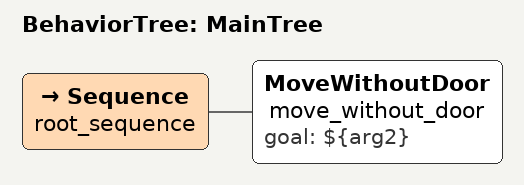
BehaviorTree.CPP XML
<root main_tree_to_execute = "MainTree" >
    <BehaviorTree ID="MainTree">
       <Sequence name="root_sequence">
           <MoveWithoutDoor    name="move_without_door" goal="${arg2}"/>
       </Sequence>
    </BehaviorTree>
</root>
